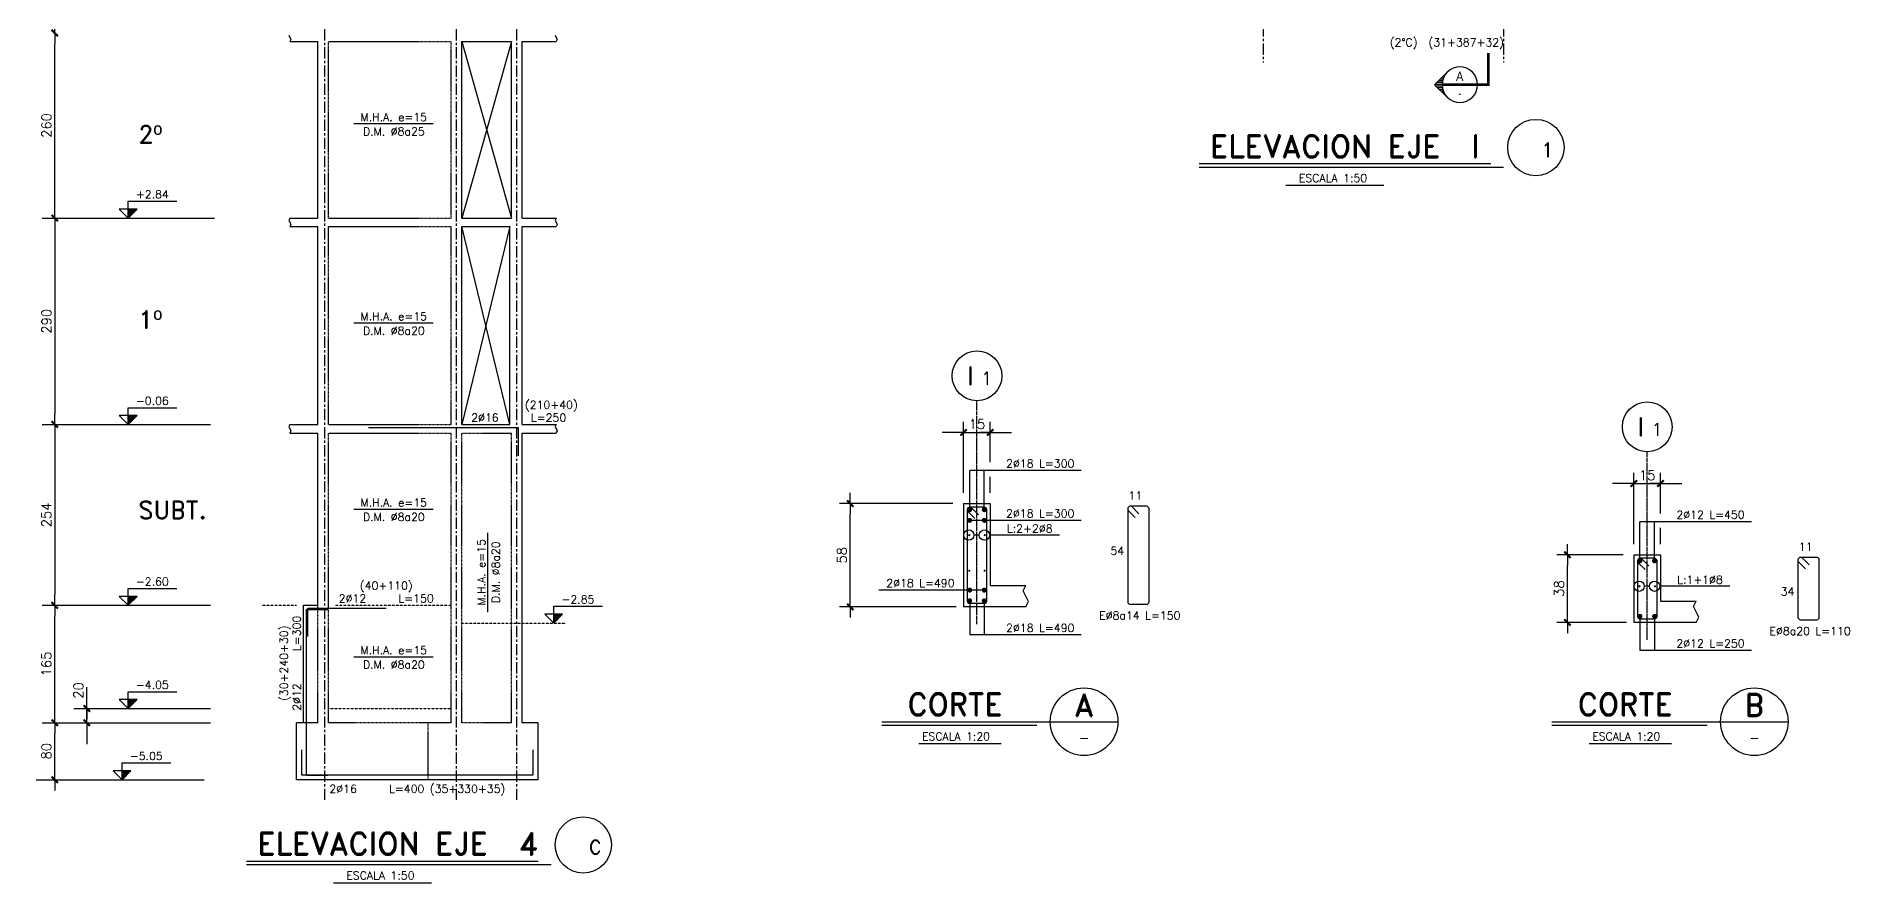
# Model space of a CAD drawing. Header units: millimetres. Extents: x 7459 to 12214, y -1151 to 2331.
# Drawn here: x 7459 to 10008, y -1151 to 38 of the extents above; entities that cross this region are included whole.
import ezdxf
from ezdxf.enums import TextEntityAlignment as Align

# ---------------------------------------------------------------- set-up
doc = ezdxf.new("R2010")
doc.units = ezdxf.units.MM
doc.header["$LTSCALE"] = 0.5
for name, pattern in [('CENTER', [50.8, 31.75, -6.35, 6.35, -6.35]), ('DASHED', [0.75, 0.5, -0.25]), ('EJES', [12.5, 10, -1, 0.5, -1])]:
    doc.linetypes.add(name, pattern=pattern)
for name, color, linetype in [('A-LINEA 015', 6, 'Continuous'), ('CONTORNOS', 3, 'Continuous'), ('CORTES', 5, 'Continuous'), ('COTAS1', 2, 'Continuous'), ('Cotas2', 1, 'Continuous'), ('EJES', 1, 'CENTER'), ('fe', 7, 'Continuous'), ('NIVELES', 3, 'Continuous'), ('RADIER', 1, 'DASHED'), ('SEGMENTOS1', 2, 'DASHED'), ('TEXTOS-SM', 3, 'Continuous'), ('TEXTOS1', 9, 'Continuous'), ('textos2', 2, 'Continuous'), ('VANOS', 1, 'Continuous')]:
    doc.layers.add(name, color=color, linetype=linetype)
doc.styles.add('ROMAND', font='romand')
doc.styles.add('ROMANS', font='romans')
doc.styles.add('ROMANS0', font='romans.shx')
doc.styles.add('SIETE50', font='ROMAND.SHX', dxfattribs={"height": 31.5})
doc.styles.get("Standard").update_dxf_attribs({"font": 'techl___.ttf'})
doc.dimstyles.new('ING20', dxfattribs={"dimscale": 50, "dimtxt": 0.27, "dimasz": 0.3, "dimexe": 0.3, "dimexo": 1, "dimgap": 0.1, "dimtad": 1, "dimlfac": 0.4, "dimzin": 12, "dimdsep": 46, "dimtxsty": 'ROMANS', "dimblk1": 'TICK1', "dimblk2": 'TICK1', "dimsah": 1, "dimcen": 0.09, "dimse1": 1, "dimse2": 1, "dimclrd": 2, "dimclre": 1, "dimclrt": 3, "dimadec": 0, "dimazin": 0, "dimtfac": 1, "dimtix": 1, "dimtmove": 2, "dimatfit": 3, "dimldrblk": 'TICK1', "dimfxl": 1, "dimtolj": 1, "dimtzin": 12, "dimarcsym": 0})
doc.dimstyles.new('ING50', dxfattribs={"dimscale": 50, "dimtxt": 0.27, "dimasz": 0.3, "dimexe": 0.2, "dimexo": 1, "dimgap": 0.1, "dimtad": 1, "dimzin": 12, "dimdsep": 46, "dimtxsty": 'ROMANS', "dimblk1": 'TICK1', "dimblk2": 'TICK1', "dimsah": 1, "dimcen": 0.09, "dimse1": 1, "dimse2": 1, "dimclrd": 2, "dimclre": 4, "dimclrt": 3, "dimadec": 0, "dimazin": 0, "dimtfac": 1, "dimtix": 1, "dimtmove": 2, "dimatfit": 3, "dimldrblk": 'TICK1', "dimfxl": 1, "dimtolj": 1, "dimtzin": 12, "dimarcsym": 0})

# ---------------------------------------------------------------- blocks, each defined once
blk = doc.blocks.new('TICK1')
at = {"color": 2}
for points in [[(0, 0), (-1, 0)], [(0, 0), (1, 0)]]:
    blk.add_lwpolyline(points, dxfattribs=at)
at = {"color": 2, "const_width": 0.2}
blk.add_lwpolyline([(-0.3, -0.3), (0.3, 0.3)], dxfattribs=at)
blk = doc.blocks.new('*D50')
at = {"layer": 'COTAS1', "color": 2, "lineweight": -2}
blk.add_line((7484.8, -232.3), (7484.8, -492.3), dxfattribs=at)
at = {"layer": 'Defpoints', "color": 0}
for p in [(7496.4, -217.3), (7484.8, -507.3), (7496.4, -507.3)]:
    blk.add_point(p, dxfattribs=at)
at = {"layer": 'COTAS1', "color": 2, "lineweight": -2, "xscale": 15, "yscale": 15, "zscale": 15}
for p, rotation in [((7484.8, -217.3), 90), ((7484.8, -507.3), 270)]:
    blk.add_blockref('TICK1', p, dxfattribs=dict(at, rotation=rotation))
at = {"layer": 'COTAS1', "color": 3, "insert": (7473.1, -362.3), "char_height": 13.5, "attachment_point": 5, "rotation": 90, "style": 'ROMANS'}
blk.add_mtext('\\A1;290', dxfattribs=at)
blk = doc.blocks.new('nivel-el')
at = {"linetype": 'Continuous'}
blk.add_hatch(color=1, dxfattribs=at).paths.add_polyline_path([(0, 0), (12.5, 12.5), (0, 12.5)])
at = {"color": 3}
blk.add_lwpolyline([(0, 0), (12.5, 12.5), (0, 12.5), (-12.5, 12.5), (0, 0), (0, 12.5), (0, 23.6), (68.4, 23.6)], dxfattribs=at)
at = {"color": 3, "style": 'ROMANS'}
blk.add_attdef('%%P0.00', text='', height=11.2, dxfattribs=at).set_placement((34, 27.7), align=Align.CENTER)
blk = doc.blocks.new('*D51')
at = {"layer": 'COTAS1', "color": 2, "lineweight": -2}
blk.add_line((7484.8, -202.3), (7484.8, 27.7), dxfattribs=at)
at = {"layer": 'Defpoints', "color": 0}
for p in [(7484.8, 42.7), (7496.4, 42.7), (7496.4, -217.3)]:
    blk.add_point(p, dxfattribs=at)
at = {"layer": 'COTAS1', "color": 2, "lineweight": -2, "xscale": 15, "yscale": 15, "zscale": 15}
for p, rotation in [((7484.8, 42.7), 90), ((7484.8, -217.3), 270)]:
    blk.add_blockref('TICK1', p, dxfattribs=dict(at, rotation=rotation))
at = {"layer": 'COTAS1', "color": 3, "insert": (7473.1, -87.3), "char_height": 13.5, "attachment_point": 5, "rotation": 90, "style": 'ROMANS'}
blk.add_mtext('\\A1;260', dxfattribs=at)
blk = doc.blocks.new('*D52')
at = {"layer": 'COTAS1', "color": 2, "lineweight": -2}
blk.add_line((7484.8, 57.7), (7484.8, 287.7), dxfattribs=at)
at = {"layer": 'Defpoints', "color": 0}
for p in [(7484.8, 302.7), (7496.4, 302.7), (7496.4, 42.7)]:
    blk.add_point(p, dxfattribs=at)
at = {"layer": 'COTAS1', "color": 2, "lineweight": -2, "xscale": 15, "yscale": 15, "zscale": 15}
for p, rotation in [((7484.8, 302.7), 90), ((7484.8, 42.7), 270)]:
    blk.add_blockref('TICK1', p, dxfattribs=dict(at, rotation=rotation))
at = {"layer": 'COTAS1', "color": 3, "insert": (7473.1, 172.7), "char_height": 13.5, "attachment_point": 5, "rotation": 90, "style": 'ROMANS'}
blk.add_mtext('\\A1;260', dxfattribs=at)
blk = doc.blocks.new('*D57')
at = {"layer": 'COTAS1', "color": 2, "lineweight": -2}
blk.add_line((7484.8, -522.3), (7484.8, -746.3), dxfattribs=at)
at = {"layer": 'Defpoints', "color": 0}
for p in [(7496.4, -507.3), (7484.8, -761.3), (7496.4, -761.3)]:
    blk.add_point(p, dxfattribs=at)
at = {"layer": 'COTAS1', "color": 2, "lineweight": -2, "xscale": 15, "yscale": 15, "zscale": 15}
for p, rotation in [((7484.8, -507.3), 90), ((7484.8, -761.3), 270)]:
    blk.add_blockref('TICK1', p, dxfattribs=dict(at, rotation=rotation))
at = {"layer": 'COTAS1', "color": 3, "insert": (7473.1, -634.3), "char_height": 13.5, "attachment_point": 5, "rotation": 90, "style": 'ROMANS'}
blk.add_mtext('\\A1;254', dxfattribs=at)
blk = doc.blocks.new('*D61')
at = {"layer": 'COTAS1', "color": 2, "lineweight": -2}
blk.add_line((7484.8, -911.3), (7484.8, -776.3), dxfattribs=at)
at = {"layer": 'Defpoints', "color": 0}
for p in [(7484.8, -761.3), (7496.4, -761.3), (7496.4, -926.3)]:
    blk.add_point(p, dxfattribs=at)
at = {"layer": 'COTAS1', "color": 2, "lineweight": -2, "xscale": 15, "yscale": 15, "zscale": 15}
for p, rotation in [((7484.8, -761.3), 90), ((7484.8, -926.3), 270)]:
    blk.add_blockref('TICK1', p, dxfattribs=dict(at, rotation=rotation))
at = {"layer": 'COTAS1', "color": 3, "insert": (7473.1, -843.8), "char_height": 13.5, "attachment_point": 5, "rotation": 90, "style": 'ROMANS'}
blk.add_mtext('\\A1;165', dxfattribs=at)
blk = doc.blocks.new('*D62')
at = {"layer": 'COTAS1', "color": 2, "lineweight": -2}
blk.add_line((7484.8, -991.3), (7484.8, -941.3), dxfattribs=at)
at = {"layer": 'Defpoints', "color": 0}
for p in [(7484.8, -926.3), (7496.4, -926.3), (7496.4, -1006.3)]:
    blk.add_point(p, dxfattribs=at)
at = {"layer": 'COTAS1', "color": 2, "lineweight": -2, "xscale": 15, "yscale": 15, "zscale": 15}
for p, rotation in [((7484.8, -926.3), 90), ((7484.8, -1006.3), 270)]:
    blk.add_blockref('TICK1', p, dxfattribs=dict(at, rotation=rotation))
at = {"layer": 'COTAS1', "color": 3, "insert": (7473.1, -966.3), "char_height": 13.5, "attachment_point": 5, "rotation": 90, "style": 'ROMANS'}
blk.add_mtext('\\A1;80', dxfattribs=at)
blk = doc.blocks.new('*D63')
at = {"layer": 'COTAS1', "color": 2, "lineweight": -2}
for p, q in [((7529.8, -891.3), (7529.8, -876.3)), ((7529.8, -926.3), (7529.8, -906.3)), ((7529.8, -941.3), (7529.8, -956.3))]:
    blk.add_line(p, q, dxfattribs=at)
at = {"layer": 'Defpoints', "color": 0}
for p in [(7529.8, -906.3), (7541.4, -906.3), (7541.4, -926.3)]:
    blk.add_point(p, dxfattribs=at)
at = {"layer": 'COTAS1', "color": 2, "lineweight": -2, "xscale": 15, "yscale": 15, "zscale": 15}
for p, rotation in [((7529.8, -906.3), 270), ((7529.8, -926.3), 90)]:
    blk.add_blockref('TICK1', p, dxfattribs=dict(at, rotation=rotation))
at = {"layer": 'COTAS1', "color": 3, "insert": (7518.1, -881), "char_height": 13.5, "attachment_point": 5, "rotation": 90, "style": 'ROMANS'}
blk.add_mtext('\\A1;20', dxfattribs=at)
blk = doc.blocks.new('*D64')
at = {"layer": 'CORTES', "color": 2, "lineweight": -2}
for p, q in [((8747.5, -518.5), (8732.5, -518.5)), ((8762.5, -518.5), (8800, -518.5)), ((8815, -518.5), (8830, -518.5))]:
    blk.add_line(p, q, dxfattribs=at)
at = {"layer": 'Defpoints', "color": 0}
for p in [(8762.5, -518.5), (8800, -518.5), (8800, -518.5)]:
    blk.add_point(p, dxfattribs=at)
at = {"layer": 'CORTES', "color": 2, "lineweight": -2, "xscale": 15, "yscale": 15, "zscale": 15}
blk.add_blockref('TICK1', (8762.5, -518.5), dxfattribs=at)
at = {"layer": 'CORTES', "color": 2, "lineweight": -2, "xscale": 15, "yscale": 15, "zscale": 15, "rotation": 180}
blk.add_blockref('TICK1', (8800, -518.5), dxfattribs=at)
at = {"layer": 'CORTES', "color": 3, "insert": (8781.3, -506.8), "char_height": 13.5, "attachment_point": 5, "style": 'ROMANS'}
blk.add_mtext('\\A1;15', dxfattribs=at)
blk = doc.blocks.new('*D65')
at = {"layer": 'CORTES', "color": 2, "lineweight": -2}
blk.add_line((8603.1, -748.5), (8603.1, -633.5), dxfattribs=at)
at = {"layer": 'Defpoints', "color": 0}
for p in [(8603.1, -618.5), (8603.1, -618.5), (8603.1, -763.5)]:
    blk.add_point(p, dxfattribs=at)
at = {"layer": 'CORTES', "color": 2, "lineweight": -2, "xscale": 15, "yscale": 15, "zscale": 15}
for p, rotation in [((8603.1, -618.5), 90), ((8603.1, -763.5), 270)]:
    blk.add_blockref('TICK1', p, dxfattribs=dict(at, rotation=rotation))
at = {"layer": 'CORTES', "color": 3, "insert": (8591.3, -691), "char_height": 13.5, "attachment_point": 5, "rotation": 90, "style": 'ROMANS'}
blk.add_mtext('\\A1;58', dxfattribs=at)
blk = doc.blocks.new('t-corte')
at = {"color": 6}
for p, q in [((-169.7, -4.9), (162.3, -4.9)), ((-169.7, -9.9), (48.3, -9.9))]:
    blk.add_line(p, q, dxfattribs=at)
at = {"color": 3}
blk.add_line((-117.3, -35.3), (-1.8, -35.3), dxfattribs=at)
blk.add_circle((114.8, -4.9), 47.5, dxfattribs=at)
at = {"color": 6, "style": 'SIETE50'}
blk.add_text('CORTE', height=31.5, dxfattribs=at).set_placement((-133.4, 3.7))
blk.add_attdef('A', text='', height=31.5, dxfattribs=at).set_placement((114.9, 18.7), align=Align.MIDDLE_CENTER)
at = {"color": 3, "style": 'ROMANS'}
blk.add_attdef('ESCALA', (-113, -31.1), '', height=11.2, dxfattribs=at)
blk.add_attdef('-', text='', height=13, dxfattribs=at).set_placement((115, -27.7), align=Align.MIDDLE)
blk = doc.blocks.new('*X7')
at = {"color": 0}
for p, q in [((2610.1, 1260), (2610.4, 1260)), ((2611.9, 1257.5), (2612.9, 1257.5)), ((2613.2, 1255), (2615.4, 1255)), ((2614.2, 1252.5), (2617.9, 1252.5)), ((2614.9, 1250), (2620.4, 1250)), ((2608.8, 1227.5), (2608.9, 1227.5)), ((2610.9, 1230), (2611.4, 1230)), ((2612.4, 1232.5), (2613.9, 1232.5)), ((2613.6, 1235), (2616.4, 1235)), ((2614.5, 1237.5), (2618.9, 1237.5)), ((2615.1, 1240), (2621.4, 1240)), ((2615.3, 1247.5), (2622.9, 1247.5)), ((2615.4, 1242.5), (2623.9, 1242.5)), ((2615.5, 1245), (2625.4, 1245))]:
    blk.add_line(p, q, dxfattribs=at)
blk = doc.blocks.new('corte6')
at = {"color": 2, "linetype": 'Continuous'}
for p, q in [((-57.7, 17.7), (-75.4, 0)), ((-75.4, 0), (-57.7, -17.7))]:
    blk.add_line(p, q, dxfattribs=at)
at = {"color": 2, "linetype": 'Continuous', "const_width": 3.5}
blk.add_lwpolyline([(-65, 0), (0, 0), (0, 44.5)], dxfattribs=at)
at = {"color": 2, "linetype": 'Continuous'}
blk.add_arc((-40, 0), 25, 135, 225, dxfattribs=at)
at = {"color": 1, "linetype": 'Continuous'}
blk.add_arc((-40, 0), 25, 225, 135, dxfattribs=at)
at = {"color": 2, "linetype": 'Continuous', "xscale": -1}
blk.add_blockref('*X7', (2550.5, -1244.5), dxfattribs=at)
at = {"color": 3, "linetype": 'Continuous', "style": 'ROMAND'}
blk.add_attdef('C', text='', height=13, dxfattribs=at).set_placement((-40, 12), align=Align.MIDDLE_CENTER)
at = {"color": 3, "linetype": 'Continuous'}
blk.add_attdef('-', text='', height=13, dxfattribs=at).set_placement((-40, -12), align=Align.MIDDLE)
blk = doc.blocks.new('eje-3')
at = {"color": 3, "linetype": 'Continuous'}
blk.add_circle((0, 0), 35, dxfattribs=at)
at = {"color": 5, "linetype": 'Continuous', "style": 'ROMAND'}
for height, p in [(25, (-9.2, 0)), (18, (13.7, -3.6))]:
    blk.add_attdef('0', text='', height=height, dxfattribs=at).set_placement(p, align=Align.MIDDLE)
blk = doc.blocks.new('*D70')
at = {"layer": 'CORTES', "color": 2, "lineweight": -2}
for p, q in [((9689.7, -590.3), (9674.7, -590.3)), ((9704.7, -590.3), (9742.2, -590.3)), ((9757.2, -590.3), (9772.2, -590.3))]:
    blk.add_line(p, q, dxfattribs=at)
at = {"layer": 'Defpoints', "color": 0}
for p in [(9704.7, -590.3), (9742.2, -590.3), (9742.2, -590.3)]:
    blk.add_point(p, dxfattribs=at)
at = {"layer": 'CORTES', "color": 2, "lineweight": -2, "xscale": 15, "yscale": 15, "zscale": 15}
blk.add_blockref('TICK1', (9704.7, -590.3), dxfattribs=at)
at = {"layer": 'CORTES', "color": 2, "lineweight": -2, "xscale": 15, "yscale": 15, "zscale": 15, "rotation": 180}
blk.add_blockref('TICK1', (9742.2, -590.3), dxfattribs=at)
at = {"layer": 'CORTES', "color": 3, "insert": (9723.5, -578.6), "char_height": 13.5, "attachment_point": 5, "style": 'ROMANS'}
blk.add_mtext('\\A1;15', dxfattribs=at)
blk = doc.blocks.new('*D71')
at = {"layer": 'CORTES', "color": 2, "lineweight": -2}
blk.add_line((9611.3, -770.3), (9611.3, -705.3), dxfattribs=at)
at = {"layer": 'Defpoints', "color": 0}
for p in [(9611.3, -690.3), (9611.3, -690.3), (9611.3, -785.3)]:
    blk.add_point(p, dxfattribs=at)
at = {"layer": 'CORTES', "color": 2, "lineweight": -2, "xscale": 15, "yscale": 15, "zscale": 15}
for p, rotation in [((9611.3, -690.3), 90), ((9611.3, -785.3), 270)]:
    blk.add_blockref('TICK1', p, dxfattribs=dict(at, rotation=rotation))
at = {"layer": 'CORTES', "color": 3, "insert": (9599.6, -737.8), "char_height": 13.5, "attachment_point": 5, "rotation": 90, "style": 'ROMANS'}
blk.add_mtext('\\A1;38', dxfattribs=at)

msp = doc.modelspace()

# ---------------------------------------------------------------- linework, layer by layer
at = {"color": 6}
for p, q in [((9093.356, -140.798), (9503.675, -140.798)), ((9093.356, -145.798), (9521.638, -145.798)), ((7754.237, -1120.498), (8164.556, -1120.498)), ((7754.237, -1125.498), (8182.519, -1125.498))]:
    msp.add_line(p, q, dxfattribs=at)
at = {"color": 3}
for p, q in [((9215.561, -171.278), (9353.418, -171.278)), ((7876.441, -1150.977), (8014.299, -1150.977))]:
    msp.add_line(p, q, dxfattribs=at)
for centre in [(9566.908, -118.24), (8227.789, -1097.94)]:
    msp.add_circle(centre, 39.57, dxfattribs=at)
at = {"layer": 'CONTORNOS', "color": 2, "ltscale": 0.5}
for p, q in [((7813.719, 39.693), (7816.719, 33.693)), ((7816.719, 33.693), (7815.219, 30.693)), ((8188.158, 39.693), (8191.158, 33.693)), ((8191.158, 33.693), (8189.658, 30.693)), ((7815.219, -217.307), (7813.719, -220.307)), ((7813.719, -220.307), (7816.719, -226.307)), ((7816.719, -226.307), (7815.219, -229.307)), ((8189.658, -217.307), (8188.158, -220.307)), ((8188.158, -220.307), (8191.158, -226.307)), ((8191.158, -226.307), (8189.658, -229.307)), ((7815.219, -507.307), (7813.719, -510.307)), ((8189.658, -507.307), (8188.158, -510.307)), ((7813.719, -510.307), (7816.719, -516.307)), ((7816.719, -516.307), (7815.219, -519.307)), ((8188.158, -510.307), (8191.158, -516.307)), ((8191.158, -516.307), (8189.658, -519.307)), ((8846.256, -741), (8850.006, -733.5)), ((8853.756, -756), (8846.256, -741)), ((8850.006, -763.5), (8853.756, -756)), ((9788.497, -762.805), (9792.247, -755.305)), ((9795.997, -777.805), (9788.497, -762.805)), ((9792.247, -785.305), (9795.997, -777.805))]:
    msp.add_line(p, q, dxfattribs=at)
at = {"layer": 'CONTORNOS', "ltscale": 0.5}
for p, q in [((7815.219, 30.693), (7854.551, 30.693)), ((7854.551, -217.307), (7854.551, 30.693)), ((8057.051, -217.307), (8057.051, 30.693)), ((8057.051, 30.693), (8127.051, 30.693)), ((8127.051, -217.307), (8127.051, 30.693)), ((8142.051, 30.693), (8189.658, 30.693)), ((8142.051, -217.307), (8142.051, 30.693)), ((7815.219, -217.307), (7854.551, -217.307)), ((7815.219, -229.307), (7854.551, -229.307)), ((7854.551, -507.307), (7854.551, -229.307)), ((8057.051, -217.307), (8127.051, -217.307)), ((8057.051, -507.307), (8057.051, -229.307)), ((8057.051, -229.307), (8124.551, -229.307)), ((8124.551, -507.307), (8124.551, -229.307)), ((8142.051, -217.307), (8189.658, -217.307)), ((8142.051, -507.307), (8142.051, -229.307)), ((8142.051, -229.307), (8189.658, -229.307)), ((7815.219, -507.307), (7854.551, -507.307)), ((8057.051, -507.307), (8124.551, -507.307)), ((8142.051, -507.307), (8189.658, -507.307)), ((7815.219, -519.307), (7854.551, -519.307)), ((7854.551, -761.307), (7854.551, -519.307)), ((8142.051, -926.307), (8142.051, -519.307)), ((8142.051, -519.307), (8189.658, -519.307)), ((7834.551, -926.307), (7834.551, -761.307)), ((7834.551, -761.307), (7854.551, -761.307)), ((7824.551, -1006.307), (7824.551, -926.307)), ((7834.551, -926.307), (7824.551, -926.307)), ((8164.551, -926.307), (8142.051, -926.307)), ((8164.551, -1006.307), (8164.551, -926.307)), ((8164.551, -1006.307), (7824.551, -1006.307))]:
    msp.add_line(p, q, dxfattribs=at)
at = {"layer": 'CORTES', "color": 1, "linetype": 'EJES'}
for p, q in [((8781.256, -787.881), (8781.256, -473.884)), ((9723.497, -809.686), (9723.497, -545.688))]:
    msp.add_line(p, q, dxfattribs=at)
at = {"layer": 'CORTES', "color": 1}
for p, q in [((8762.506, -603.5), (8762.506, -503.5)), ((8800.006, -560.343), (8800.006, -503.5)), ((8771.003, -627.003), (8771.003, -572.067)), ((8927.798, -572.067), (8771.009, -572.067)), ((8791.503, -627.003), (8791.503, -572.067)), ((8800.006, -603.5), (8800.006, -580.696)), ((9704.747, -675.305), (9704.747, -575.305)), ((9742.247, -632.148), (9742.247, -575.305)), ((8747.506, -618.5), (8588.075, -618.5)), ((8927.798, -642.187), (8771.009, -642.187)), ((8784.406, -662.642), (8777.043, -662.642)), ((8897.443, -662.642), (8798.883, -662.642)), ((9713.245, -698.808), (9713.245, -643.871)), ((9870.04, -643.871), (9713.25, -643.871)), ((9733.745, -698.808), (9733.745, -643.871)), ((9742.247, -675.305), (9742.247, -652.501)), ((9689.747, -690.305), (9596.309, -690.305)), ((9726.648, -734.447), (9719.285, -734.447)), ((9839.685, -734.447), (9741.125, -734.447)), ((8751.946, -763.5), (8588.075, -763.5)), ((8791.503, -740), (8643.337, -740)), ((8771.003, -754.995), (8771.003, -802.95)), ((8791.503, -754.995), (8791.503, -802.95)), ((9694.187, -785.305), (9596.309, -785.305)), ((9713.245, -776.799), (9713.245, -824.755)), ((9733.745, -776.799), (9733.745, -824.755)), ((8927.798, -802.95), (8771.009, -802.95)), ((9870.04, -824.755), (9713.25, -824.755))]:
    msp.add_line(p, q, dxfattribs=at)
at = {"layer": 'CORTES'}
for p, q in [((8762.506, -618.5), (8800.006, -618.5)), ((8762.506, -618.5), (8762.506, -763.5)), ((8800.006, -618.5), (8800.006, -733.5)), ((9704.747, -690.305), (9742.247, -690.305)), ((9704.747, -690.305), (9704.747, -785.305)), ((9742.247, -690.305), (9742.247, -755.305)), ((8800.006, -733.5), (8850.006, -733.5)), ((8850.006, -763.5), (8762.506, -763.5)), ((9742.247, -755.305), (9792.247, -755.305)), ((9792.247, -785.305), (9704.747, -785.305))]:
    msp.add_line(p, q, dxfattribs=at)
at = {"layer": 'CORTES', "color": 2}
for p, q in [((8767.503, -628.803), (8778.11, -639.41)), ((8772.803, -623.503), (8783.41, -634.11)), ((9709.745, -700.608), (9720.351, -711.214)), ((9715.045, -695.308), (9725.651, -705.914))]:
    msp.add_line(p, q, dxfattribs=at)
at = {"layer": 'CORTES', "color": 7, "ltscale": 0.5}
for p, q in [((8993.096, -627.548), (9003.703, -638.154)), ((8998.396, -622.248), (9009.003, -632.854)), ((9935.338, -699.353), (9945.945, -709.959)), ((9940.638, -694.053), (9951.245, -704.659))]:
    msp.add_line(p, q, dxfattribs=at)
at = {"layer": 'CORTES', "color": 2}
for points in [[(8791.503, -758.5, 0.41421356), (8795.003, -755), (8795.003, -627.003, 0.41421356), (8791.503, -623.503), (8785.003, -623.503), (8771.003, -623.503, 0.41421356), (8767.503, -627.003), (8767.503, -755, 0.41421356), (8771.003, -758.5)], [(9733.745, -780.305, 0.41421356), (9737.245, -776.805), (9737.245, -698.808, 0.41421356), (9733.745, -695.308), (9727.245, -695.308), (9713.245, -695.308, 0.41421356), (9709.745, -698.808), (9709.745, -776.805, 0.41421356), (9713.245, -780.305)]]:
    msp.add_lwpolyline(points, format="xyb", close=True, dxfattribs=at)
for points, const_width in [([(8769.253, -627.003, 1), (8772.753, -627.003, 1)], 3.5), ([(8789.753, -627.003, 1), (8793.253, -627.003, 1)], 3.5), ([(8769.253, -642.003, 1), (8772.753, -642.003, 1)], 3.5), ([(8769.583, -662.698, -1), (8771.083, -662.698, -1)], 1.5), ([(8789.753, -642.003, 1), (8793.253, -642.003, 1)], 3.5), ([(8791.423, -662.698, -1), (8792.923, -662.698, -1)], 1.5), ([(8769.583, -712.698, 1), (8771.083, -712.698, 1)], 1.5), ([(8791.423, -712.698, 1), (8792.923, -712.698, 1)], 1.5), ([(9711.495, -698.808, 1), (9714.995, -698.808, 1)], 3.5), ([(9731.995, -698.808, 1), (9735.495, -698.808, 1)], 3.5), ([(8769.253, -740, 1), (8772.753, -740, 1)], 3.5), ([(8789.753, -740, 1), (8793.253, -740, 1)], 3.5), ([(9711.825, -734.503, -1), (9713.325, -734.503, -1)], 1.5), ([(9733.665, -734.503, -1), (9735.165, -734.503, -1)], 1.5), ([(8769.253, -755, 1), (8772.753, -755, 1)], 3.5), ([(8789.753, -755, 1), (8793.253, -755, 1)], 3.5), ([(9711.495, -776.805, 1), (9714.995, -776.805, 1)], 3.5), ([(9731.995, -776.805, 1), (9735.495, -776.805, 1)], 3.5)]:
    msp.add_lwpolyline(points, format="xyb", close=True, dxfattribs=dict(at, const_width=const_width))
at = {"layer": 'CORTES', "color": 7, "ltscale": 0.5, "elevation": 0}
for points in [[(9019.596, -759.748, 0.41421356), (9023.096, -756.248), (9023.096, -625.748, 0.41421356), (9019.596, -622.248), (9008.096, -622.248), (8996.596, -622.248, 0.41421356), (8993.096, -625.748), (8993.096, -756.248, 0.41421356), (8996.596, -759.748)], [(9961.838, -781.553, 0.41421356), (9965.338, -778.053), (9965.338, -697.553, 0.41421356), (9961.838, -694.053), (9950.338, -694.053), (9938.838, -694.053, 0.41421356), (9935.338, -697.553), (9935.338, -778.053, 0.41421356), (9938.838, -781.553)]]:
    msp.add_lwpolyline(points, format="xyb", close=True, dxfattribs=at)
at = {"layer": 'CORTES', "color": 1}
for centre in [(8769.805, -662.642), (8791.645, -662.642), (9712.046, -734.447), (9733.886, -734.447)]:
    msp.add_circle(centre, 7.239, dxfattribs=at)
at = {"layer": 'Cotas2'}
for p, q in [((7467.348, -217.307), (7709.379, -217.307)), ((7467.348, -507.307), (7703.549, -507.307)), ((7467.348, -761.307), (7703.549, -761.307)), ((7511.432, -906.307), (7703.549, -906.307)), ((7467.348, -926.307), (7703.549, -926.307)), ((7458.836, -1006.307), (7695.037, -1006.307))]:
    msp.add_line(p, q, dxfattribs=at)
at = {"layer": 'EJES'}
for p, q in [((7864.551, -1034.766), (7864.551, 2259.829)), ((8049.551, -1034.766), (8049.551, 2259.46)), ((8134.551, -1034.766), (8134.551, 2259.46)), ((9183.685, 2136.175), (9183.685, 0.992)), ((9521.185, 2136.264), (9521.185, 0.992))]:
    msp.add_line(p, q, dxfattribs=at)
at = {"layer": 'fe', "ltscale": 0.5}
for points in [[(7926.051, -511.307), (8136.051, -511.307), (8136.051, -551.307)], [(7868.551, -1000.307), (7838.551, -1000.307), (7838.551, -767.307), (7868.551, -767.307)], [(7840.551, -805.307), (7840.551, -765.307), (7950.551, -765.307)], [(7831.551, -964.307), (7831.551, -999.307), (8157.551, -999.307), (8157.551, -964.307)]]:
    msp.add_lwpolyline(points, dxfattribs=at)
at = {"layer": 'RADIER', "ltscale": 0.5}
for p, q in [((7775.311, -761.307), (7824.542, -761.307)), ((7879.043, -761.307), (8042.051, -761.307)), ((8057.051, -786.307), (8203.623, -786.307)), ((7869.551, -906.307), (8042.051, -906.307))]:
    msp.add_line(p, q, dxfattribs=at)
at = {"layer": 'SEGMENTOS1'}
for p, q in [((7869.551, -217.307), (7869.551, 30.693)), ((7869.551, 30.693), (8042.051, 30.693)), ((8042.051, -217.307), (8042.051, 30.693)), ((7869.551, -217.307), (8042.051, -217.307)), ((7869.551, -229.307), (8042.051, -229.307)), ((7869.551, -507.307), (7869.551, -229.307)), ((8042.051, -507.307), (8042.051, -229.307)), ((7869.551, -507.307), (8042.051, -507.307)), ((7869.551, -519.307), (8042.051, -519.307)), ((7869.551, -926.307), (7869.551, -519.307)), ((8042.051, -926.307), (8042.051, -519.307)), ((8057.051, -926.307), (8057.051, -519.307)), ((8057.051, -519.307), (8127.051, -519.307)), ((8127.051, -926.307), (8127.051, -519.307)), ((7854.551, -926.307), (7854.551, -761.307)), ((7854.551, -926.307), (7834.551, -926.307)), ((8042.051, -926.307), (7869.551, -926.307)), ((8009.551, -1006.307), (8009.551, -926.307)), ((8127.051, -926.307), (8057.051, -926.307))]:
    msp.add_line(p, q, dxfattribs=at)
at = {"layer": 'TEXTOS1', "color": 5}
for p, q in [((7905.489, -84.665), (8016.694, -84.665)), ((7905.489, -364.64), (8016.694, -364.64)), ((7905.489, -626.283), (8016.694, -626.283)), ((8093.758, -770.871), (8093.758, -659.666)), ((7905.489, -833.704), (8016.694, -833.704))]:
    msp.add_line(p, q, dxfattribs=at)
at = {"layer": 'VANOS', "ltscale": 0.5}
for p, q in [((8127.051, 30.693), (8057.051, -217.307)), ((8057.051, 30.693), (8127.051, -217.307)), ((8124.551, -507.307), (8057.051, -229.307)), ((8124.551, -229.307), (8057.051, -507.307))]:
    msp.add_line(p, q, dxfattribs=at)

# ---------------------------------------------------------------- block references
at = {"layer": 'A-LINEA 015', "ltscale": 0.5}
ref = msp.add_blockref('eje-3', (8781.256, -438.884), dxfattribs=at)
ref.add_attrib('0', 'I', dxfattribs={"layer": '0', "color": 5, "linetype": 'Continuous', "height": 25, "style": 'ROMAND'}).set_placement((8772.065, -438.884), align=Align.MIDDLE)
ref.add_attrib('0', '1', dxfattribs={"layer": '0', "color": 5, "linetype": 'Continuous', "height": 18, "style": 'ROMAND'}).set_placement((8794.942, -442.466), align=Align.MIDDLE)
ref = msp.add_blockref('eje-3', (9723.497, -510.688), dxfattribs=at)
ref.add_attrib('0', 'I', dxfattribs={"layer": '0', "color": 5, "linetype": 'Continuous', "height": 25, "style": 'ROMAND'}).set_placement((9714.307, -510.688), align=Align.MIDDLE)
ref.add_attrib('0', '1', dxfattribs={"layer": '0', "color": 5, "linetype": 'Continuous', "height": 18, "style": 'ROMAND'}).set_placement((9737.184, -514.271), align=Align.MIDDLE)
at = {"layer": 'CORTES', "ltscale": 0.5}
msp.add_blockref('corte6', (9500, -30), dxfattribs=at).add_auto_attribs({'-': '-', 'C': 'A'})
at = {"layer": 'CORTES'}
for p, values in [((8817.008, -919.973), {'ESCALA': 'ESCALA 1:20', 'A': 'A', '-': '-'}), ((9759.249, -919.973), {'ESCALA': 'ESCALA 1:20', 'A': 'B', '-': '-'})]:
    msp.add_blockref('t-corte', p, dxfattribs=at).add_auto_attribs(values)
at = {"layer": 'NIVELES'}
for p, values in [((7587.999, -217.307), {'%%P0.00': '+2.84'}), ((7587.999, -507.307), {'%%P0.00': '-0.06'}), ((7587.999, -761.307), {'%%P0.00': '-2.60'}), ((8186.297, -786.307), {'%%P0.00': '-2.85'}), ((7587.999, -906.307), {'%%P0.00': '-4.05'}), ((7579.487, -1006.307), {'%%P0.00': '-5.05'})]:
    msp.add_blockref('nivel-el', p, dxfattribs=at).add_auto_attribs(values)

# ---------------------------------------------------------------- texts
at = {"color": 6, "style": 'SIETE50'}
for s, height, p in [('ELEVACION EJE  I', 31.5, (9108.748, -132.216)), ('1', 20, (9574.714, -131.342)), ('ELEVACION EJE  4', 31.5, (7769.629, -1111.915)), ('C', 20, (8235.595, -1111.042))]:
    msp.add_text(s, height=height, dxfattribs=at).set_placement(p)
at = {"color": 9, "style": 'ROMANS'}
for p in [(9281.767, -166.776), (7942.648, -1146.475)]:
    msp.add_text('ESCALA 1:50', height=11.25, dxfattribs=at).set_placement(p, align=Align.CENTER)
at = {"layer": 'CORTES', "color": 9, "style": 'ROMANS0'}
for s, p in [('2%%C18 L=300', (8870.206, -567.828)), ('2%%C18 L=300', (8870.206, -637.949)), ('2%%C12 L=450', (9812.448, -639.633)), ('L:2+2%%c8', (8855.387, -659.13)), ('2%%C18 L=490', (8701.734, -735.749)), ('L:1+1%%c8', (9797.629, -730.935)), ('2%%C18 L=490', (8870.206, -798.712)), ('2%%C12 L=250', (9812.448, -820.517))]:
    msp.add_text(s, height=11.25, dxfattribs=at).set_placement(p, align=Align.CENTER)
at = {"layer": 'CORTES', "color": 3, "ltscale": 0.5, "style": 'ROMANS0'}
for s, p in [('11', (9003.907, -607.248)), ('54', (8978.505, -684.65)), ('11', (9946.149, -679.053)), ('34', (9920.747, -741.99))]:
    msp.add_text(s, height=11.25, dxfattribs=at).set_placement(p, align=Align.MIDDLE)
for s, p in [('E%%c8a14 L=150', (9010.198, -781.269)), ('E%%c8a20 L=110', (9952.439, -803.074))]:
    msp.add_text(s, height=11.25, dxfattribs=at).set_placement(p, align=Align.CENTER)
at = {"layer": 'TEXTOS-SM', "ltscale": 0.5, "style": 'ROMANS0'}
for s, p in [('(2°C)  (31+387+32)', (9441.759, 23.798)), ('(210+40)', (8182.93, -485.307)), ('2%%c16     L=250', (8137.045, -503.307)), ('(40+110)', (7950.89, -739.307)), ('2%%c12     L=150', (7950.89, -757.307))]:
    msp.add_text(s, height=11.25, dxfattribs=at).set_placement(p, align=Align.CENTER)
for s, rotation, p in [('2%%c12     L=300', 90, (7830.551, -842.707)), ('(30+240+30)', 90, (7812.551, -842.707)), ('2%%c16     L=400 (35+330+35)', 360, (7994.551, -1024.764))]:
    msp.add_text(s, height=11.25, rotation=rotation, dxfattribs=at).set_placement(p, align=Align.CENTER)
at = {"layer": 'TEXTOS1', "color": 9, "style": 'ROMANS'}
for s, p in [('M.H.A. e=15', (7961.348, -81.065)), ('D.M. %%C8a25', (7961.503, -101.228)), ('M.H.A. e=15', (7961.348, -361.04)), ('D.M. %%C8a20', (7961.503, -381.203)), ('M.H.A. e=15', (7961.348, -622.683)), ('D.M. %%C8a20', (7961.503, -642.846)), ('M.H.A. e=15', (7961.348, -830.104)), ('D.M. %%C8a20', (7961.503, -850.267))]:
    msp.add_text(s, height=11.25, dxfattribs=at).set_placement(p, align=Align.CENTER)
for s, p in [('M.H.A. e=15', (8090.158, -715.012)), ('D.M. %%C8a20', (8110.321, -714.857))]:
    msp.add_text(s, height=11.25, rotation=90, dxfattribs=at).set_placement(p, align=Align.CENTER)
at = {"layer": 'textos2', "color": 5, "style": 'ROMAND'}
for s, p in [('2º', (7602.294, -112.224)), ('1º', (7602.294, -372.224)), ('SUBT.', (7602.294, -639.974))]:
    msp.add_text(s, height=25, dxfattribs=at).set_placement(p)

# ---------------------------------------------------------------- dimensions: what is measured, and where the dimension line sits
at = {"layer": 'CORTES'}
for base, p1, p2, picture, middle in [((8800.006, -518.5), (8762.506, -518.5), (8800.006, -518.5), '*D64', (8781.256, -506.75)), ((9742.247, -590.305), (9704.747, -590.305), (9742.247, -590.305), '*D70', (9723.497, -578.555))]:
    dim = msp.add_linear_dim(base=base, p1=p1, p2=p2, dimstyle='ING20', dxfattribs=at)
    dim.commit()
    dim.dimension.update_dxf_attribs({"geometry": picture, "text_midpoint": middle})
for base, p1, p2, picture, middle in [((8603.075, -618.5), (8603.075, -763.5), (8603.075, -618.5), '*D65', (8591.325, -691)), ((9611.309, -690.305), (9611.309, -785.305), (9611.309, -690.305), '*D71', (9599.559, -737.805))]:
    dim = msp.add_linear_dim(base=base, p1=p1, p2=p2, angle=90, dimstyle='ING20', dxfattribs=at)
    dim.commit()
    dim.dimension.update_dxf_attribs({"geometry": picture, "text_midpoint": middle})
at = {"layer": 'COTAS1'}
for base, p1, p2, angle, picture, middle in [((7484.807, 302.693), (7496.446, 42.693), (7496.446, 302.693), 270, '*D52', (7473.057, 172.693)), ((7484.807, 42.693), (7496.446, -217.307), (7496.446, 42.693), 270, '*D51', (7473.057, -87.307)), ((7484.807, -507.307), (7496.446, -217.307), (7496.446, -507.307), 90, '*D50', (7473.057, -362.307)), ((7484.807, -761.307), (7496.446, -507.307), (7496.446, -761.307), 90, '*D57', (7473.057, -634.307)), ((7484.807, -761.307), (7496.446, -926.307), (7496.446, -761.307), 270, '*D61', (7473.057, -843.807)), ((7484.807, -926.307), (7496.446, -1006.307), (7496.446, -926.307), 270, '*D62', (7473.057, -966.307))]:
    dim = msp.add_linear_dim(base=base, p1=p1, p2=p2, angle=angle, dimstyle='ING50', dxfattribs=at)
    dim.commit()
    dim.dimension.update_dxf_attribs({"geometry": picture, "text_midpoint": middle})
dim = msp.add_linear_dim(base=(7529.807, -906.307), p1=(7541.446, -926.307), p2=(7541.446, -906.307), angle=270, dimstyle='ING50', dxfattribs=at)
dim.commit()
dim.dimension.update_dxf_attribs({"geometry": '*D63', "text_midpoint": (7518.057, -881.04), "dimtype": 160})

doc.saveas('drawing.dxf')
